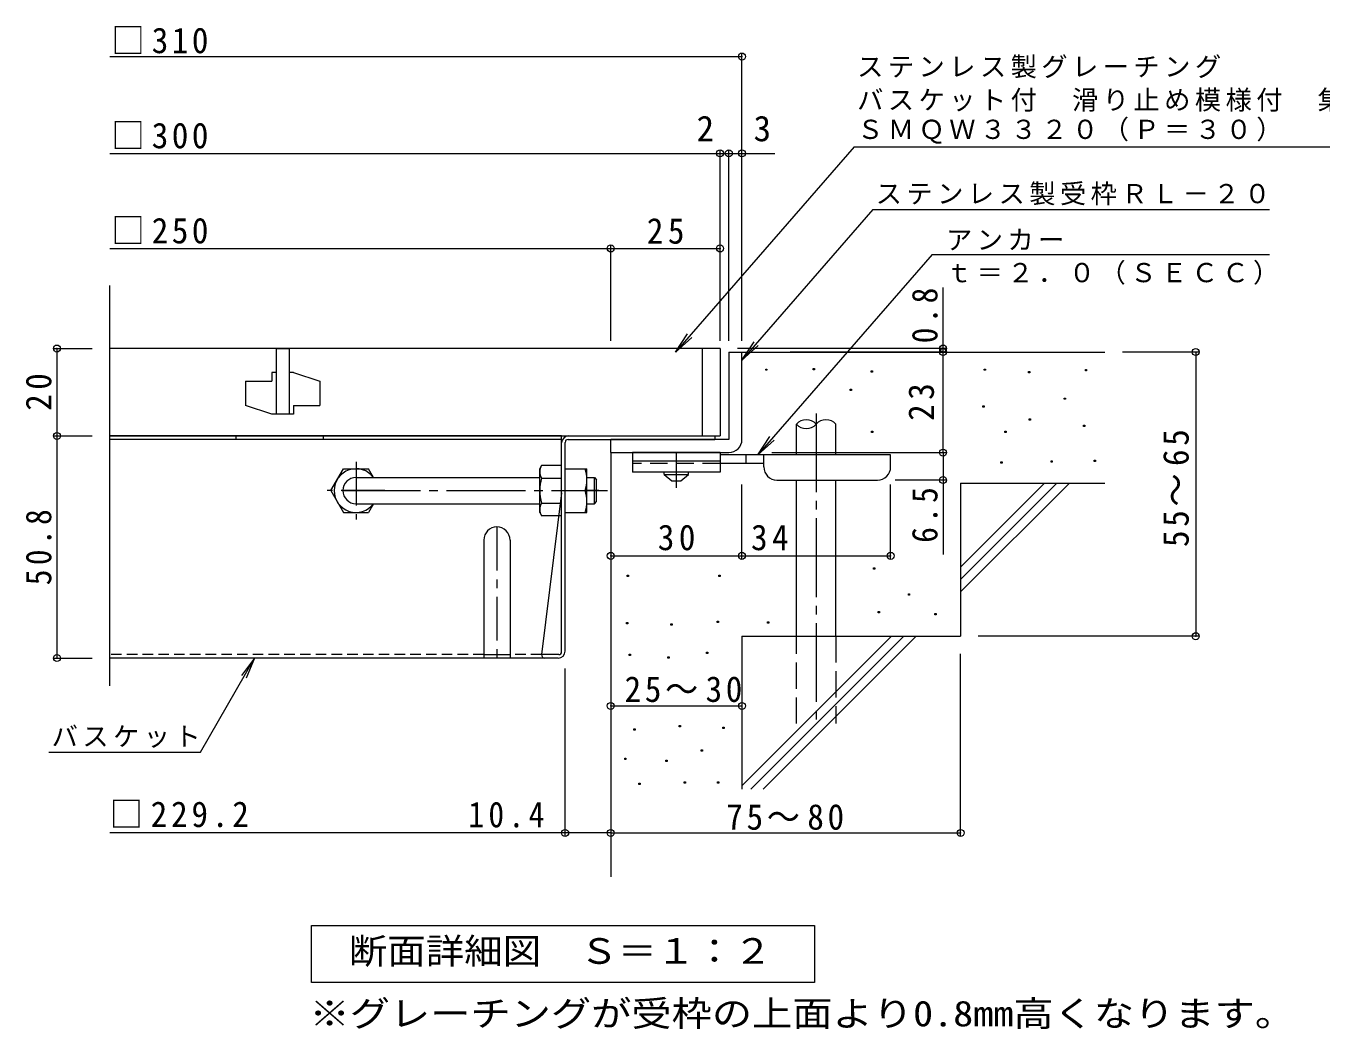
# Model space of a CAD drawing. Units: millimetres on the paper, enlarged 4 times, with parts at other scales. Extents: x -822 to 951, y -780 to 740.
# Drawn here: x -822 to -230, y -627 to -168 of the extents above; entities that cross this region are included whole.
import ezdxf
from ezdxf.enums import TextEntityAlignment as Align

# ---------------------------------------------------------------- set-up
doc = ezdxf.new("R2010")
doc.units = ezdxf.units.MM
doc.header["$LTSCALE"] = 4
doc.header["$PDMODE"] = 32
doc.header["$PDSIZE"] = 3.2
for name, pattern in [('CHAIN1', [8, 5, -1, 1, -1]), ('CHAIN2', [12, 9, -1, 1, -1]), ('DASHED1', [1.8, 1.2, -0.6]), ('DASHED2', [3, 2, -1]), ('DASHED3', [4, 3, -1])]:
    doc.linetypes.add(name, pattern=pattern)
for name, color, linetype, lineweight in [('D-0_芯', 7, 'Continuous', 9), ('D-1_躯体', 2, 'Continuous', 9), ('D-2_仕上', 3, 'Continuous', 9), ('D-4_その他', 7, 'Continuous', 9), ('D-5_文字', 7, 'Continuous', 9), ('D-6_寸法', 6, 'Continuous', 9), ('D-7_ハッチ', 2, 'Continuous', 9), ('D-8_記号', 2, 'Continuous', 9), ('D-9_0-HOJO', 4, 'Continuous', 9), ('D-B_7-WAKU-T', 2, 'Continuous', 9)]:
    doc.layers.add(name, color=color, linetype=linetype, lineweight=lineweight)
doc.styles.add('ＭＳ ゴシック', font='')
doc.styles.get('ＭＳ ゴシック').set_extended_font_data('MS Gothic')

msp = doc.modelspace()

# ---------------------------------------------------------------- linework, layer by layer
at = {"layer": 'D-0_芯'}
for points in [[(-483.862, -325.217), (-483.862, -324.617), (-483.262, -324.617), (-483.262, -325.217)], [(-462.207, -324.947), (-462.207, -324.347), (-461.607, -324.347), (-461.607, -324.947)], [(-435.678, -326.03), (-435.678, -325.429), (-435.078, -325.429), (-435.078, -326.03)], [(-383.975, -325.217), (-383.975, -324.617), (-383.375, -324.617), (-383.375, -325.217)], [(-363.672, -326.3), (-363.672, -325.7), (-363.072, -325.7), (-363.072, -326.3)], [(-337.685, -325.488), (-337.685, -324.888), (-337.085, -324.888), (-337.085, -325.488)], [(-445.153, -334.421), (-445.153, -333.821), (-444.553, -333.821), (-444.553, -334.421)], [(-384.516, -342.001), (-384.516, -341.401), (-383.916, -341.401), (-383.916, -342.001)], [(-347.43, -338.482), (-347.43, -337.882), (-346.83, -337.882), (-346.83, -338.482)], [(-363.402, -347.956), (-363.402, -347.356), (-362.802, -347.356), (-362.802, -347.956)], [(-435.407, -353.641), (-435.407, -353.041), (-434.807, -353.041), (-434.807, -353.641)], [(-374.5, -353.641), (-374.5, -353.041), (-373.9, -353.041), (-373.9, -353.641)], [(-338.497, -350.934), (-338.497, -350.334), (-337.897, -350.334), (-337.897, -350.934)], [(-376.395, -367.717), (-376.395, -367.117), (-375.795, -367.117), (-375.795, -367.717)], [(-353.386, -367.176), (-353.386, -366.576), (-352.786, -366.576), (-352.786, -367.176)], [(-333.625, -366.905), (-333.625, -366.305), (-333.025, -366.305), (-333.025, -366.905)], [(-547.121, -419.454), (-547.121, -418.854), (-546.521, -418.854), (-546.521, -419.454)], [(-505.248, -419.454), (-505.248, -418.854), (-504.648, -418.854), (-504.648, -419.454)], [(-434.595, -416.172), (-434.595, -415.572), (-433.995, -415.572), (-433.995, -416.172)], [(-418.624, -428.083), (-418.624, -427.483), (-418.024, -427.483), (-418.024, -428.083)], [(-432.43, -436.204), (-432.43, -435.604), (-431.83, -435.604), (-431.83, -436.204)], [(-406.443, -437.016), (-406.443, -436.416), (-405.843, -436.416), (-405.843, -437.016)], [(-547.426, -441.229), (-547.426, -440.629), (-546.826, -440.629), (-546.826, -441.229)], [(-527.174, -441.838), (-527.174, -441.238), (-526.574, -441.238), (-526.574, -441.838)], [(-506.009, -440.62), (-506.009, -440.02), (-505.409, -440.02), (-505.409, -440.62)], [(-483.047, -440.811), (-483.047, -440.211), (-482.447, -440.211), (-482.447, -440.811)], [(-546.208, -455.694), (-546.208, -455.094), (-545.608, -455.094), (-545.608, -455.694)], [(-510.882, -454.781), (-510.882, -454.181), (-510.282, -454.181), (-510.282, -454.781)], [(-528.545, -456.912), (-528.545, -456.312), (-527.945, -456.312), (-527.945, -456.912)], [(-544.076, -489.802), (-544.076, -489.202), (-543.476, -489.202), (-543.476, -489.802)], [(-523.368, -488.28), (-523.368, -487.679), (-522.768, -487.679), (-522.768, -488.28)], [(-503.42, -489.041), (-503.42, -488.441), (-502.82, -488.441), (-502.82, -489.041)], [(-548.339, -503.202), (-548.339, -502.602), (-547.739, -502.602), (-547.739, -503.202)], [(-513.318, -499.395), (-513.318, -498.795), (-512.718, -498.795), (-512.718, -499.395)], [(-529.458, -504.116), (-529.458, -503.515), (-528.858, -503.515), (-528.858, -504.116)], [(-541.792, -514.622), (-541.792, -514.022), (-541.192, -514.022), (-541.192, -514.622)], [(-521.084, -514.013), (-521.084, -513.413), (-520.483, -513.413), (-520.483, -514.013)], [(-505.857, -514.013), (-505.857, -513.413), (-505.257, -513.413), (-505.257, -514.013)]]:
    msp.add_lwpolyline(points, close=True, dxfattribs=at)
at = {"layer": 'D-1_躯体'}
for p, q in [((-500.713, -316.838), (-500.713, -356.838)), ((-500.713, -316.838), (-494.713, -316.838)), ((-494.713, -356.838), (-494.713, -316.838)), ((-726.177, -355.238), (-726.177, -356.838)), ((-686.177, -355.238), (-686.177, -356.838)), ((-500.713, -356.838), (-554.713, -356.838)), ((-554.713, -362.838), (-554.713, -356.838)), ((-554.713, -362.838), (-502.713, -362.838)), ((-502.713, -362.838), (-500.713, -362.838))]:
    msp.add_line(p, q, dxfattribs=at)
at = {"layer": 'D-1_躯体', "color": 3}
for p, q in [((-565.567, -374.238), (-562.167, -374.238)), ((-562.167, -374.238), (-561.167, -375.238)), ((-561.167, -385.238), (-561.167, -375.238)), ((-562.167, -386.238), (-561.167, -385.238))]:
    msp.add_line(p, q, dxfattribs=at)
msp.add_lwpolyline([(-565.567, -386.238), (-562.167, -386.238), (-562.167, -374.238)], dxfattribs=at)
at = {"layer": 'D-1_躯体'}
msp.add_arc((-500.713, -356.838), 6, 270, 0, dxfattribs=at)
at = {"layer": 'D-2_仕上'}
for p, q in [((-783.78, -469.48), (-783.78, -286.358)), ((-504.713, -315.238), (-783.78, -315.238)), ((-707.713, -315.238), (-701.713, -315.238)), ((-707.713, -315.238), (-707.713, -345.238)), ((-701.713, -315.238), (-701.713, -345.238)), ((-512.713, -355.238), (-512.713, -315.238)), ((-504.713, -315.238), (-504.713, -355.238)), ((-721.713, -330.238), (-721.713, -341.238)), ((-721.713, -330.238), (-709.713, -330.238)), ((-709.713, -326.238), (-709.713, -330.238)), ((-707.713, -326.238), (-709.713, -326.238)), ((-699.713, -326.238), (-701.713, -326.238)), ((-699.713, -341.238), (-687.713, -341.238)), ((-783.78, -355.238), (-504.713, -355.238))]:
    msp.add_line(p, q, dxfattribs=at)
for points in [[(-699.713, -326.238), (-687.713, -330.238), (-687.713, -341.238)], [(-699.713, -341.238), (-699.713, -345.238), (-709.713, -345.238), (-721.713, -341.238)]]:
    msp.add_lwpolyline(points, dxfattribs=at)
at = {"layer": 'D-4_その他'}
for p, q in [((-783.78, -181.691), (-494.713, -181.691)), ((-494.713, -311.656), (-494.713, -180.491)), ((-504.712, -311.656), (-504.712, -224.769)), ((-500.712, -311.656), (-500.712, -224.769)), ((-783.78, -225.969), (-504.712, -225.969)), ((-504.712, -225.969), (-502.712, -225.969)), ((-502.712, -225.969), (-479.648, -225.969)), ((-783.78, -269.47), (-554.713, -269.47)), ((-554.713, -311.656), (-554.713, -268.27)), ((-554.713, -269.47), (-504.712, -269.47)), ((-402.727, -316.838), (-402.727, -287.359)), ((-809.141, -315.238), (-791.78, -315.238)), ((-807.941, -315.238), (-807.941, -355.238)), ((-401.527, -315.238), (-496.713, -315.238)), ((-401.527, -316.838), (-472.676, -316.838)), ((-402.727, -362.837), (-402.727, -316.838)), ((-286.008, -316.838), (-320.713, -316.838)), ((-287.208, -316.838), (-287.208, -446.838)), ((-809.141, -355.238), (-791.78, -355.238)), ((-809.141, -355.238), (-791.78, -355.238)), ((-807.941, -355.238), (-807.941, -456.838)), ((-481.108, -362.837), (-401.527, -362.837)), ((-402.727, -362.837), (-402.727, -409.537)), ((-494.709, -411.278), (-494.709, -377.437)), ((-426.709, -411.278), (-426.709, -377.437)), ((-401.527, -375.437), (-424.709, -375.437)), ((-286.008, -446.838), (-386.713, -446.838)), ((-394.713, -538.038), (-394.713, -454.838)), ((-809.141, -456.838), (-791.777, -456.838)), ((-717.535, -456.837), (-721.362, -466.076)), ((-575.567, -538.038), (-575.567, -461.638)), ((-554.713, -478.74), (-494.713, -478.74)), ((-575.567, -536.838), (-783.78, -536.838)), ((-554.713, -536.838), (-575.567, -536.838)), ((-554.713, -536.838), (-394.713, -536.838))]:
    msp.add_line(p, q, dxfattribs=at)
for points in [[(-554.709, -410.078), (-494.709, -410.078), (-426.709, -410.078)], [(-811.612, -499.845), (-742.365, -499.845), (-717.535, -456.837), (-723.623, -464.771)]]:
    msp.add_lwpolyline(points, dxfattribs=at)
for p in [(-494.713, -181.691), (-504.712, -225.969), (-500.712, -225.969), (-494.713, -225.969), (-554.713, -269.47), (-504.712, -269.47), (-807.941, -315.238), (-402.727, -315.238), (-402.727, -316.838), (-287.208, -316.838), (-807.941, -355.238), (-402.727, -362.837), (-402.727, -375.437), (-554.709, -410.078), (-494.709, -410.078), (-426.709, -410.078), (-287.208, -446.838), (-807.941, -456.838), (-554.713, -478.74), (-494.713, -478.74), (-575.567, -536.838), (-554.713, -536.838), (-394.713, -536.838)]:
    msp.add_point(p, dxfattribs=at)
at = {"layer": 'D-5_文字'}
for p, q in [((-443.426, -222.998), (-178.045, -222.998)), ((-434.787, -251.673), (-494.713, -320.525)), ((-434.787, -251.673), (-253.456, -251.673)), ((-407.715, -272.209), (-487.465, -363.837)), ((-407.715, -272.209), (-253.456, -272.209)), ((-525.101, -316.838), (-517.607, -310.216)), ((-494.713, -320.525), (-489.189, -312.19)), ((-494.713, -320.525), (-487.219, -313.904)), ((-487.465, -363.837), (-481.94, -355.502)), ((-487.465, -363.837), (-479.971, -357.215)), ((-691.511, -579.215), (-461.511, -579.215)), ((-691.511, -605.215), (-691.511, -579.215)), ((-461.511, -579.215), (-461.511, -605.215)), ((-461.511, -605.215), (-691.511, -605.215))]:
    msp.add_line(p, q, dxfattribs=at)
msp.add_lwpolyline([(-443.426, -222.998), (-525.101, -316.838), (-519.576, -308.503)], dxfattribs=at)
at = {"layer": 'D-6_寸法'}
for p, q in [((-494.713, -316.838), (-328.713, -316.838)), ((-469.796, -363.837), (-469.796, -349.837)), ((-451.795, -363.837), (-451.795, -349.837)), ((-554.713, -362.838), (-554.713, -556.838)), ((-469.796, -446.838), (-469.796, -375.437)), ((-451.795, -446.838), (-451.795, -375.437)), ((-394.713, -415.242), (-356.308, -376.838)), ((-394.713, -376.838), (-328.712, -376.838)), ((-394.713, -420.898), (-350.652, -376.838)), ((-394.713, -376.838), (-394.713, -446.838)), ((-394.713, -426.554), (-344.996, -376.838)), ((-494.713, -446.838), (-494.713, -516.838)), ((-494.713, -446.838), (-394.713, -446.838)), ((-494.713, -515.241), (-426.309, -446.838)), ((-490.653, -516.838), (-420.653, -446.838)), ((-484.997, -516.838), (-414.997, -446.838))]:
    msp.add_line(p, q, dxfattribs=at)
at = {"layer": 'D-6_寸法', "linetype": 'CHAIN2'}
msp.add_line((-460.795, -344.912), (-460.795, -486.838), dxfattribs=at)
at = {"layer": 'D-6_寸法', "linetype": 'DASHED3'}
for p, q in [((-469.796, -486.838), (-469.796, -446.838)), ((-451.795, -446.838), (-451.795, -486.838))]:
    msp.add_line(p, q, dxfattribs=at)
at = {"layer": 'D-6_寸法'}
for centre, start, end in [((-465.296, -353.899), 42.07146, 137.92854), ((-456.296, -353.899), 42.07146, 137.92854), ((-465.296, -345.775), 222.07146, 317.92854)]:
    msp.add_arc(centre, 6.062, start, end, dxfattribs=at)
at = {"layer": 'D-7_ハッチ'}
for p, q in [((-577.167, -355.238), (-783.777, -355.238)), ((-577.167, -453.904), (-577.167, -355.238)), ((-573.967, -355.238), (-507.16, -355.238)), ((-507.16, -355.238), (-507.16, -356.838)), ((-577.167, -356.838), (-783.777, -356.838)), ((-575.567, -453.638), (-575.567, -358.171)), ((-574.233, -356.838), (-507.16, -356.838)), ((-577.167, -381.238), (-586.391, -455.238)), ((-578.5, -455.238), (-586.391, -455.238)), ((-578.767, -456.838), (-783.777, -456.838))]:
    msp.add_line(p, q, dxfattribs=at)
at = {"layer": 'D-7_ハッチ', "linetype": 'DASHED1'}
for p, q in [((-612.767, -455.238), (-783.777, -455.238)), ((-586.391, -455.238), (-600.767, -455.238))]:
    msp.add_line(p, q, dxfattribs=at)
at = {"layer": 'D-7_ハッチ'}
for centre, radius, start, end in [((-573.967, -358.438), 3.2, 90, 180), ((-574.233, -358.171), 1.333, 90, 180), ((-584.791, -455.238), 1.6, 180, 270), ((-578.767, -453.638), 3.2, 270, 0), ((-578.5, -453.904), 1.333, 270, 0)]:
    msp.add_arc(centre, radius, start, end, dxfattribs=at)
at = {"layer": 'D-8_記号', "linetype": 'CHAIN1'}
for p, q in [((-671.167, -367.045), (-671.167, -393.43)), ((-657.974, -380.238), (-684.359, -380.238)), ((-606.767, -396.838), (-606.767, -456.838))]:
    msp.add_line(p, q, dxfattribs=at)
at = {"layer": 'D-8_記号'}
for p, q in [((-612.767, -402.838), (-612.767, -456.838)), ((-600.767, -402.838), (-600.767, -456.838)), ((-612.767, -455.238), (-600.767, -455.238))]:
    msp.add_line(p, q, dxfattribs=at)
msp.add_arc((-606.767, -402.838), 6, 0, 180, dxfattribs=at)
at = {"layer": 'D-9_0-HOJO', "color": 3}
for p, q in [((-544.709, -362.838), (-544.709, -371.838)), ((-504.709, -362.838), (-544.709, -362.838)), ((-504.709, -366.838), (-544.709, -366.838)), ((-504.709, -362.838), (-504.709, -371.838)), ((-504.709, -371.838), (-544.709, -371.838))]:
    msp.add_line(p, q, dxfattribs=at)
at = {"layer": 'D-9_0-HOJO', "linetype": 'CHAIN1'}
msp.add_line((-524.709, -378.933), (-524.709, -362.838), dxfattribs=at)
at = {"layer": 'D-9_0-HOJO'}
for p, q in [((-426.709, -363.837), (-504.709, -363.837)), ((-492.709, -367.837), (-492.709, -363.837)), ((-484.709, -369.437), (-484.709, -363.837)), ((-426.709, -369.437), (-426.709, -363.837)), ((-484.699, -367.837), (-504.709, -367.837)), ((-478.709, -375.437), (-432.709, -375.437))]:
    msp.add_line(p, q, dxfattribs=at)
at = {"layer": 'D-9_0-HOJO', "color": 3, "linetype": 'DASHED2'}
msp.add_line((-504.709, -367.838), (-544.709, -367.838), dxfattribs=at)
at = {"layer": 'D-9_0-HOJO', "color": 2}
for p, q in [((-530.209, -372.837), (-530.209, -371.838)), ((-530.209, -372.837), (-526.709, -375.837)), ((-530.209, -372.837), (-519.209, -372.837)), ((-522.71, -375.837), (-519.209, -372.837)), ((-519.209, -372.837), (-519.209, -371.838)), ((-526.709, -375.837), (-522.71, -375.837))]:
    msp.add_line(p, q, dxfattribs=at)
at = {"layer": 'D-9_0-HOJO'}
for centre, start, end in [((-478.709, -369.437), 180, 270), ((-432.709, -369.437), 270, 0)]:
    msp.add_arc(centre, 6, start, end, dxfattribs=at)
at = {"layer": 'D-B_7-WAKU-T'}
for p, q in [((-682.667, -380.238), (-676.893, -370.238)), ((-676.893, -370.238), (-665.44, -370.238)), ((-663.14, -374.222), (-665.44, -370.238)), ((-587.174, -370.238), (-586.308, -368.738)), ((-587.174, -390.238), (-587.174, -370.238)), ((-577.174, -368.738), (-586.308, -368.738)), ((-575.567, -370.238), (-565.567, -370.238)), ((-565.567, -390.238), (-565.567, -370.238)), ((-586.308, -374.511), (-577.174, -374.511)), ((-682.667, -380.238), (-676.893, -390.238)), ((-575.567, -380.238), (-566.433, -380.238)), ((-676.893, -390.238), (-665.44, -390.238)), ((-663.131, -386.238), (-665.44, -390.238)), ((-587.174, -390.238), (-586.308, -391.738)), ((-586.308, -385.964), (-577.174, -385.964)), ((-575.567, -390.238), (-565.567, -390.238)), ((-577.174, -391.738), (-586.308, -391.738))]:
    msp.add_line(p, q, dxfattribs=at)
at = {"layer": 'D-B_7-WAKU-T', "color": 3}
for p, q in [((-671.167, -374.238), (-587.174, -374.238)), ((-671.167, -386.238), (-587.174, -386.238))]:
    msp.add_line(p, q, dxfattribs=at)
at = {"layer": 'D-B_7-WAKU-T', "color": 3, "linetype": 'CHAIN2'}
msp.add_line((-677.743, -380.238), (-556.164, -380.238), dxfattribs=at)
at = {"layer": 'D-B_7-WAKU-T', "linetype": 'CHAIN1'}
msp.add_line((-560.194, -380.238), (-566.317, -380.238), dxfattribs=at)
at = {"layer": 'D-B_7-WAKU-T'}
for centre, radius, start, end in [((-671.167, -380.238), 10, 36.87019, 323.12981), ((-580.61, -372.027), 6.579, 149.99998, 176.07924), ((-581.704, -371.557), 5.47, 180.2103, 212.68507), ((-580.433, -375.238), 14.866, 340.34633, 19.65366), ((-567.808, -380.238), 19.365, 162.79973, 197.20026), ((-580.433, -385.238), 14.866, 340.34633, 19.65366), ((-581.704, -388.918), 5.47, 147.31491, 179.78969), ((-580.61, -388.448), 6.579, 183.92075, 210)]:
    msp.add_arc(centre, radius, start, end, dxfattribs=at)
at = {"layer": 'D-B_7-WAKU-T', "color": 3}
msp.add_arc((-671.167, -380.238), 6, 90, 270, dxfattribs=at)

# ---------------------------------------------------------------- texts
at = {"layer": 'D-4_その他', "color": 2, "style": 'ＭＳ ゴシック'}
for s, p in [('2', (-515.449, -223.97)), ('3', (-489.392, -223.97))]:
    msp.add_text(s, height=11.73, dxfattribs=at).set_placement(p, align=Align.BOTTOM_LEFT)
at = {"layer": 'D-4_その他', "color": 2, "style": 'ＭＳ ゴシック', "width": 1.15}
msp.add_text('※グレーチングが受枠の上面より0.8mm高くなります。', height=11.73, dxfattribs=at).set_placement((-692.46, -628.8), align=Align.BOTTOM_LEFT)
at = {"layer": 'D-4_その他', "color": 2, "char_height": 11.73, "attachment_point": 7, "style": 'ＭＳ ゴシック'}
for s, insert in [('\\T1.21;\\W0.95;□310', (-782.994, -180.468)), ('\\T1.21;\\W0.95;□300', (-782.994, -223.969)), ('\\T1.21;\\W0.95;□250', (-782.994, -267.47)), ('\\T1.27;\\W0.95;25', (-538.212, -267.47)), ('\\T1.27;\\W0.95;30', (-533.209, -407.678)), ('\\T1.27;\\W0.95;34', (-490.563, -407.678)), ('\\T1.22;\\W0.95;25～30', (-548.393, -477.085)), ('\\T1.23;\\W0.95;□229.2', (-783.78, -534.438)), ('\\T1.28;\\W0.9;10.4', (-619.834, -534.438)), ('\\T1.22;\\W0.95;75～80', (-501.86, -535.53))]:
    msp.add_mtext(s, dxfattribs=dict(at, insert=insert))
at = {"layer": 'D-4_その他', "color": 2, "char_height": 11.73, "attachment_point": 7, "rotation": 90, "style": 'ＭＳ ゴシック'}
for s, insert in [('\\T1.27;\\W0.9;0.8', (-405.127, -312.84)), ('\\T1.27;\\W0.95;20', (-810.341, -343.738)), ('\\T1.27;\\W0.95;23', (-406.727, -348.338)), ('\\T1.22;\\W0.95;55～65', (-290.251, -406.04)), ('\\T1.27;\\W0.9;6.5', (-405.127, -404.115)), ('\\T1.28;\\W0.9;50.8', (-810.341, -423.538))]:
    msp.add_mtext(s, dxfattribs=dict(at, insert=insert))
at = {"layer": 'D-4_その他', "insert": (-810.365, -497.942), "char_height": 8.798, "attachment_point": 7, "style": 'ＭＳ ゴシック'}
msp.add_mtext('\\T1.17;バスケット', dxfattribs=at)
at = {"layer": 'D-5_文字', "color": 2, "style": 'ＭＳ ゴシック', "width": 1.1}
msp.add_text('断面詳細図\u3000Ｓ＝１：２', height=11.73, dxfattribs=at).set_placement((-674.511, -600.214), align=Align.BOTTOM_LEFT)
at = {"layer": 'D-5_文字', "char_height": 8.798, "attachment_point": 7, "style": 'ＭＳ ゴシック'}
for s, insert in [('\\T1.17;ステンレス製グレーチング', (-442.045, -191.688)), ('\\T1.17;バスケット付\u3000滑り止め模様付\u3000集水桝用', (-442.045, -206.934)), ('\\T1.17;ＳＭＱＷ３３２０（Ｐ＝３０）', (-442.045, -221.59)), ('\\T1.17;ステンレス製受枠ＲＬ－２０', (-433.54, -249.77)), ('\\T1.17;アンカー', (-401.403, -270.345)), ('\\T1.17;ｔ＝２．０（ＳＥＣＣ）', (-401.403, -286.072))]:
    msp.add_mtext(s, dxfattribs=dict(at, insert=insert))

doc.saveas('drawing.dxf')
